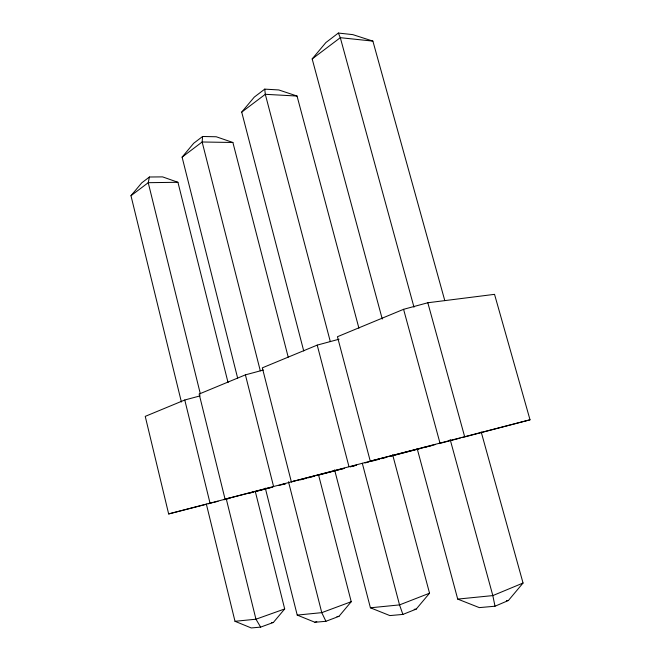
<?xml version="1.0" encoding="UTF-8"?>
<svg xmlns="http://www.w3.org/2000/svg" width="661" height="661" viewBox="0 0 661 661"><rect width="100%" height="100%" fill="white"/><g stroke="black" fill="none" stroke-linecap="round" stroke-linejoin="round"><path stroke-width="0.99" d="M288.204 357.13L232.895 142.487L216.23 136.761L202.596 136.488L202.142 141.991L260.302 370.829M228.053 382.595L177.933 182.279L162.581 176.884L149.419 177.008L148.229 182.692L200.366 393.948M181.395 402.004L130.977 195.722L141.735 182.866L149.419 177.008M237.646 378.117L182.097 157.128L193.681 143.28L202.596 136.488M303.73 350.966L241.719 112.114L254.278 97.109L264.755 89.128L278.826 89.954L297.045 96.043L358.915 328.187M382.256 319.048L312.174 58.928L325.873 42.56L338.349 33.05L352.817 34.628L372.895 41.114L444.803 300.639M206.364 504.136L235.002 621.299L251.238 627.95L260.632 627.115L273.357 622.472L284.693 608.955L255.369 491.767M265.301 488.107L297.227 615.094L314.933 622.274L325.923 621.29L338.969 616.341L351.231 601.717L318.561 474.928M334.606 469.888L370.408 607.798L389.874 615.589L402.896 614.424L416.199 609.12L429.543 593.206L392.634 454.718M417.165 448.604L457.718 599.097L479.316 607.616L494.998 606.22L508.4 600.502L523.049 583.035L481.175 431.897M130.977 195.722L148.229 182.692L177.933 182.279M182.097 157.128L202.142 141.991L232.895 142.487M241.719 112.114L265.301 94.316L297.045 96.043M312.174 58.928L340.308 37.685L372.895 41.114M200.126 395.881L184.774 399.996L145.238 416.372L168.654 513.936L206.257 504.31M263.293 370.061L245.405 374.861L199.143 394.039L225.07 499.171L270.432 487.562M339.052 339.217L317.214 345.108L262.334 367.846L291.336 481.819L338.44 469.781M462.13 437.599L530.023 419.801L494.535 294.343L427.816 302.755L403.582 309.315L337.44 336.722L370.267 461.155L419.082 448.712M523.049 583.035L492.833 595.594L457.718 599.097M429.543 593.206L399.533 604.898L370.408 607.798M314.933 622.274L316.793 621.571M351.231 601.717L321.767 612.648L297.227 615.094M284.693 608.955L255.956 619.208L235.002 621.299M168.654 513.936L228.508 498.32M225.07 499.171L293.748 481.249M291.336 481.819L371.185 460.973M370.267 461.155L530.023 419.801M249.247 493.23L253.18 492.205M254.989 491.726L272.836 487.066M278.975 485.463L285.61 483.728M308.142 477.837L314.041 476.292M317.883 475.292L344.422 468.36M350.388 466.798L356.362 465.237M379.554 459.172L370.813 461.444M381.521 458.668L385.462 457.635M391.345 456.098L421.834 448.125M423.775 447.621L431.641 445.564M460.172 438.111L451.413 440.383M438.921 443.614L449.497 440.879M365.029 462.948L368.888 461.948M300.251 479.878L306.167 478.349M340.423 469.277L344.398 468.252M350.355 466.724L356.312 465.195M282.412 484.48L285.403 483.712M208.223 503.806L212.156 502.79M214.123 502.286L218.064 501.269M223.963 499.757L229.871 498.237M421.074 448.199L427.064 446.662M429.055 446.15L435.045 444.622M271.464 622.654L273.357 622.472M336.97 616.531L338.969 616.341M414.191 609.31L416.199 609.12M506.442 600.684L508.4 600.502M260.632 627.115L255.956 619.208L226.31 499.072M325.923 621.29L321.767 612.648L288.493 481.745M338.349 33.05L340.308 37.685L413.993 307.191M402.896 614.424L399.533 604.898L362.302 463.287M427.816 302.755L464.609 436.524M450.149 439.458L492.833 595.594L494.998 606.22M403.582 309.315L439.937 442.911M330.318 341.63L265.301 94.316L264.755 89.128M317.214 345.108L348.991 466.724M245.405 374.861L273.571 486.471M184.774 399.996L210.024 503.112"/></g></svg>
